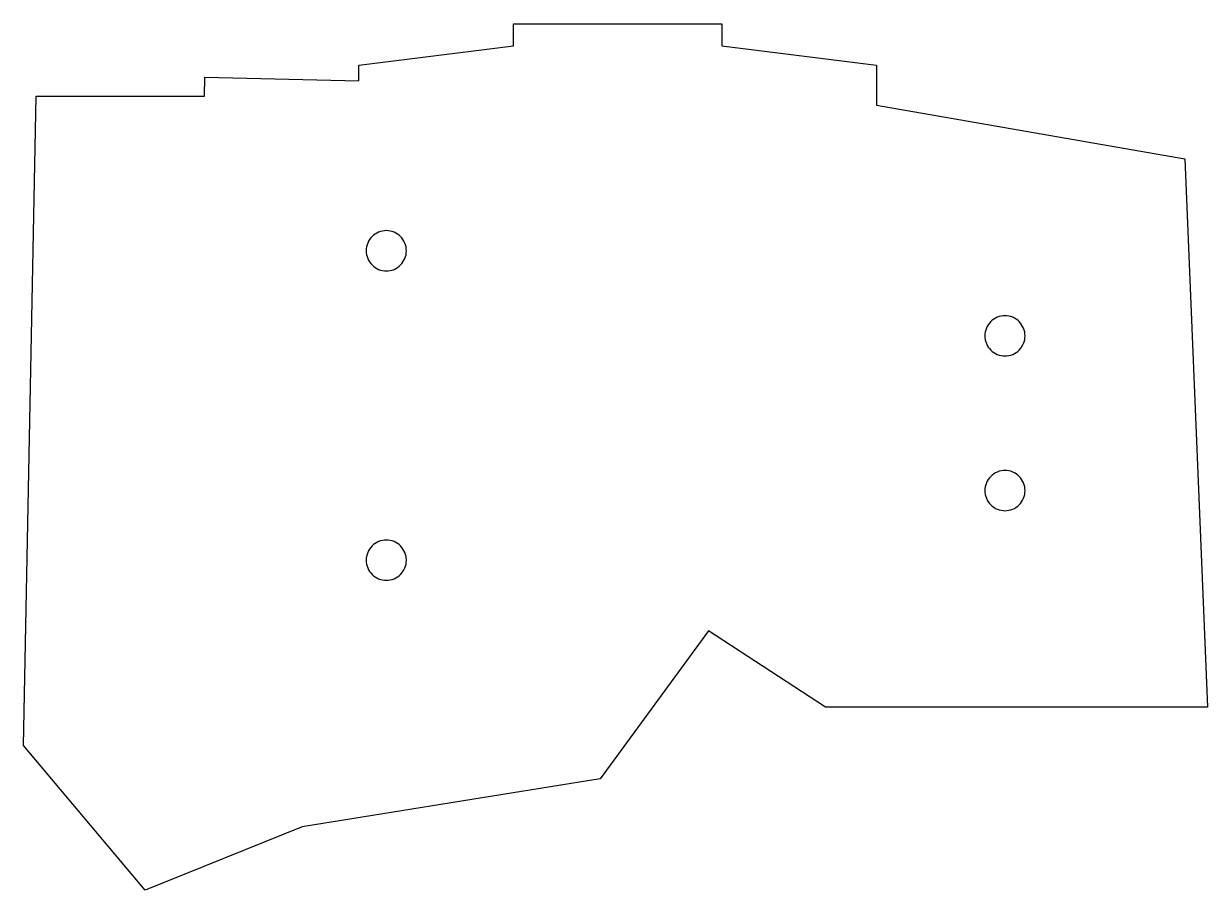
# Model space of a CAD drawing. Header units: millimetres. Extents: x -76 to 77, y -56 to 56.
import ezdxf

# ---------------------------------------------------------------- set-up
doc = ezdxf.new("R2010")
doc.units = ezdxf.units.MM

msp = doc.modelspace()

# ---------------------------------------------------------------- linework, layer by layer
for points in [[(-53.04, 48.71), (-33.13, 48.21), (-33.13, 50.27), (-13.13, 52.77), (-13.13, 55.61), (13.82, 55.61), (13.82, 52.77), (33.82, 50.27), (33.82, 45.1), (73.69, 38.13), (76.6, -32.74), (27.24, -32.74), (12.11, -22.89), (-1.9, -41.98), (-40.46, -48.19), (-60.77, -56.41), (-76.46, -37.71), (-74.86, 46.24), (-53.09, 46.24)], [(-26.98, 26), (-26.97, 26.26), (-26.98, 26.51), (-27.02, 26.76), (-27.08, 27.01), (-27.17, 27.25), (-27.28, 27.48), (-27.41, 27.7), (-27.56, 27.91), (-27.73, 28.1), (-27.92, 28.27), (-28.12, 28.42), (-28.34, 28.55), (-28.57, 28.66), (-28.81, 28.75), (-29.06, 28.81), (-29.31, 28.84), (-29.57, 28.86), (-29.82, 28.84), (-30.08, 28.81), (-30.32, 28.75), (-30.56, 28.66), (-30.79, 28.55), (-31.01, 28.42), (-31.22, 28.27), (-31.41, 28.1), (-31.58, 27.91), (-31.73, 27.7), (-31.86, 27.48), (-31.97, 27.25), (-32.06, 27.01), (-32.12, 26.76), (-32.16, 26.51), (-32.17, 26.26), (-32.16, 26), (-32.12, 25.75), (-32.06, 25.5), (-31.97, 25.26), (-31.86, 25.03), (-31.73, 24.81), (-31.58, 24.61), (-31.41, 24.42), (-31.22, 24.25), (-31.01, 24.1), (-30.79, 23.96), (-30.56, 23.85), (-30.32, 23.77), (-30.08, 23.71), (-29.82, 23.67), (-29.57, 23.66), (-29.31, 23.67), (-29.06, 23.71), (-28.81, 23.77), (-28.57, 23.85), (-28.34, 23.96), (-28.12, 24.1), (-27.92, 24.25), (-27.73, 24.42), (-27.56, 24.61), (-27.41, 24.81), (-27.28, 25.03), (-27.17, 25.26), (-27.08, 25.5), (-27.02, 25.75)], [(53.02, 15), (53.03, 15.26), (53.02, 15.51), (52.98, 15.76), (52.92, 16.01), (52.83, 16.25), (52.72, 16.48), (52.59, 16.7), (52.44, 16.91), (52.27, 17.1), (52.08, 17.27), (51.88, 17.42), (51.66, 17.55), (51.43, 17.66), (51.19, 17.75), (50.94, 17.81), (50.69, 17.84), (50.43, 17.86), (50.18, 17.84), (49.92, 17.81), (49.68, 17.75), (49.44, 17.66), (49.21, 17.55), (48.99, 17.42), (48.78, 17.27), (48.59, 17.1), (48.42, 16.91), (48.27, 16.7), (48.14, 16.48), (48.03, 16.25), (47.94, 16.01), (47.88, 15.76), (47.84, 15.51), (47.83, 15.26), (47.84, 15), (47.88, 14.75), (47.94, 14.5), (48.03, 14.26), (48.14, 14.03), (48.27, 13.81), (48.42, 13.61), (48.59, 13.42), (48.78, 13.25), (48.99, 13.1), (49.21, 12.96), (49.44, 12.85), (49.68, 12.77), (49.92, 12.71), (50.18, 12.67), (50.43, 12.66), (50.69, 12.67), (50.94, 12.71), (51.19, 12.77), (51.43, 12.85), (51.66, 12.96), (51.88, 13.1), (52.08, 13.25), (52.27, 13.42), (52.44, 13.61), (52.59, 13.81), (52.72, 14.03), (52.83, 14.26), (52.92, 14.5), (52.98, 14.75)], [(53.02, -5), (53.03, -4.74), (53.02, -4.49), (52.98, -4.24), (52.92, -3.99), (52.83, -3.75), (52.72, -3.52), (52.59, -3.3), (52.44, -3.09), (52.27, -2.9), (52.08, -2.73), (51.88, -2.58), (51.66, -2.45), (51.43, -2.34), (51.19, -2.25), (50.94, -2.19), (50.69, -2.16), (50.43, -2.14), (50.18, -2.16), (49.92, -2.19), (49.68, -2.25), (49.44, -2.34), (49.21, -2.45), (48.99, -2.58), (48.78, -2.73), (48.59, -2.9), (48.42, -3.09), (48.27, -3.3), (48.14, -3.52), (48.03, -3.75), (47.94, -3.99), (47.88, -4.24), (47.84, -4.49), (47.83, -4.74), (47.84, -5), (47.88, -5.25), (47.94, -5.5), (48.03, -5.74), (48.14, -5.97), (48.27, -6.19), (48.42, -6.39), (48.59, -6.58), (48.78, -6.75), (48.99, -6.9), (49.21, -7.04), (49.44, -7.15), (49.68, -7.23), (49.92, -7.29), (50.18, -7.33), (50.43, -7.34), (50.69, -7.33), (50.94, -7.29), (51.19, -7.23), (51.43, -7.15), (51.66, -7.04), (51.88, -6.9), (52.08, -6.75), (52.27, -6.58), (52.44, -6.39), (52.59, -6.19), (52.72, -5.97), (52.83, -5.74), (52.92, -5.5), (52.98, -5.25)], [(-26.98, -14), (-26.97, -13.74), (-26.98, -13.49), (-27.02, -13.24), (-27.08, -12.99), (-27.17, -12.75), (-27.28, -12.52), (-27.41, -12.3), (-27.56, -12.09), (-27.73, -11.9), (-27.92, -11.73), (-28.12, -11.58), (-28.34, -11.45), (-28.57, -11.34), (-28.81, -11.25), (-29.06, -11.19), (-29.31, -11.16), (-29.57, -11.14), (-29.82, -11.16), (-30.08, -11.19), (-30.32, -11.25), (-30.56, -11.34), (-30.79, -11.45), (-31.01, -11.58), (-31.22, -11.73), (-31.41, -11.9), (-31.58, -12.09), (-31.73, -12.3), (-31.86, -12.52), (-31.97, -12.75), (-32.06, -12.99), (-32.12, -13.24), (-32.16, -13.49), (-32.17, -13.74), (-32.16, -14), (-32.12, -14.25), (-32.06, -14.5), (-31.97, -14.74), (-31.86, -14.97), (-31.73, -15.19), (-31.58, -15.39), (-31.41, -15.58), (-31.22, -15.75), (-31.01, -15.9), (-30.79, -16.04), (-30.56, -16.15), (-30.32, -16.23), (-30.08, -16.29), (-29.82, -16.33), (-29.57, -16.34), (-29.31, -16.33), (-29.06, -16.29), (-28.81, -16.23), (-28.57, -16.15), (-28.34, -16.04), (-28.12, -15.9), (-27.92, -15.75), (-27.73, -15.58), (-27.56, -15.39), (-27.41, -15.19), (-27.28, -14.97), (-27.17, -14.74), (-27.08, -14.5), (-27.02, -14.25)]]:
    msp.add_lwpolyline(points, close=True)

doc.saveas('drawing.dxf')
